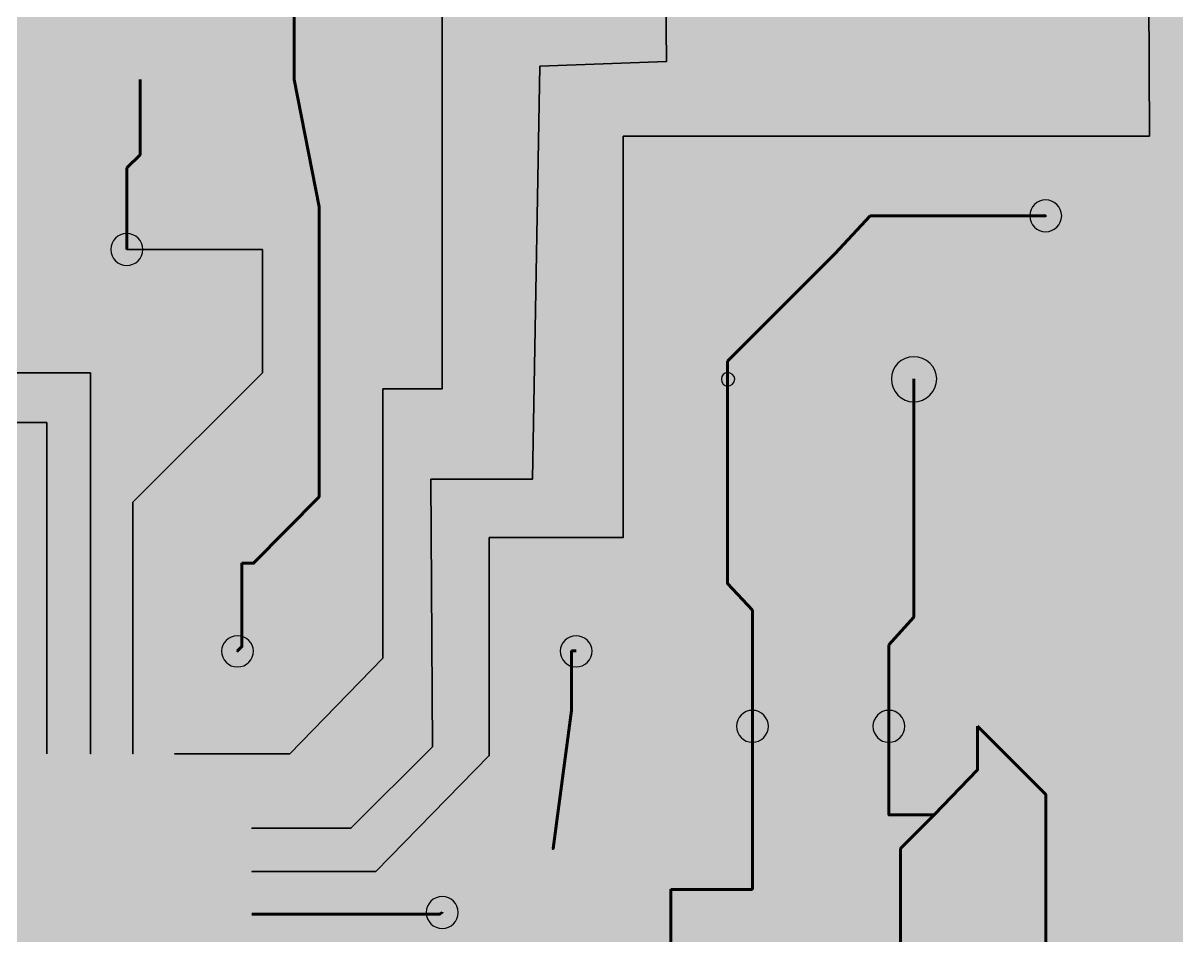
# Model space of a CAD drawing. Header units: millimetres. Extents: x -0.1 to 94.7, y 0.9 to 76.3.
# Drawn here: x 47.07 to 68.38, y 49.07 to 65.93 of the extents above; entities that cross this region are included whole.
import ezdxf

# ---------------------------------------------------------------- set-up
doc = ezdxf.new("R2010")
doc.units = ezdxf.units.MM
doc.header["$MEASUREMENT"] = 0
doc.layers.get('0').update_dxf_attribs({"linetype": 'CONTINUOUS'})

msp = doc.modelspace()

# ---------------------------------------------------------------- hatches: boundary and pattern name
for color, points in [(7, [(-0.131, 76.331), (-0.131, 0.867), (94.726, 0.867), (94.726, 76.331)]), (18, [(48.689, 65.759), (48.689, 64.007), (49.769, 64.007), (49.769, 65.759)]), (18, [(51.536, 65.759), (51.536, 64.007), (52.633, 64.007), (52.633, 65.759)]), (18, [(45.497, 62.747), (45.497, 60.734), (47.51, 60.734), (47.51, 62.747)]), (18, [(47.969, 62.747), (47.969, 60.734), (49.982, 60.734), (49.982, 62.747)]), (18, [(59.458, 59.981), (59.458, 58.721), (60.718, 58.721), (60.718, 59.981)]), (18, [(47.265, 53.157), (47.265, 51.733), (47.772, 51.733), (47.772, 53.157)]), (18, [(48.051, 53.157), (48.051, 51.733), (48.558, 51.733), (48.558, 53.157)]), (18, [(48.852, 53.157), (48.852, 51.733), (49.36, 51.733), (49.36, 53.157)]), (18, [(49.605, 53.157), (49.605, 51.733), (50.113, 51.733), (50.113, 53.157)]), (18, [(50.571, 51.307), (50.571, 50.8), (51.995, 50.8), (51.995, 51.307)]), (18, [(55.972, 51.226), (55.972, 50.145), (57.739, 50.145), (57.739, 51.226)]), (18, [(50.571, 50.522), (50.571, 50.014), (51.995, 50.014), (51.995, 50.522)]), (18, [(59.785, 50.424), (59.785, 49.425), (61.291, 49.425), (61.291, 50.424)]), (18, [(50.571, 49.72), (50.571, 49.212), (51.995, 49.212), (51.995, 49.72)]), (18, [(62.011, 49.474), (62.011, 47.461), (64.531, 47.461), (64.531, 49.474)])]:
    msp.add_hatch(color=color).paths.add_polyline_path(points)
h = msp.add_hatch(color=18)
edge = h.paths.add_edge_path()
edge.add_spline(control_points=[(56.774, 65.137), (56.774, 65.038), (56.692, 64.973), (56.61, 64.973), (56.61, 64.973), (56.512, 64.973), (56.43, 65.038), (56.43, 65.137), (56.43, 65.137), (56.43, 65.235), (56.512, 65.3), (56.61, 65.3), (56.61, 65.3), (56.692, 65.3), (56.774, 65.235), (56.774, 65.137)], knot_values=[0, 0, 0, 0, 0.0625, 0.0625, 0.0625, 0.0625, 0.125, 0.125, 0.125, 0.125, 0.1875, 0.1875, 0.1875, 0.1875, 1, 1, 1, 1], degree=3, periodic=0)
h = msp.add_hatch(color=18)
edge = h.paths.add_edge_path()
edge.add_spline(control_points=[(59.114, 65.218), (59.114, 65.12), (59.048, 65.055), (58.95, 65.055), (58.95, 65.055), (58.852, 65.055), (58.787, 65.12), (58.787, 65.218), (58.787, 65.218), (58.787, 65.317), (58.852, 65.382), (58.95, 65.382), (58.95, 65.382), (59.048, 65.382), (59.114, 65.317), (59.114, 65.218)], knot_values=[0, 0, 0, 0, 0.0625, 0.0625, 0.0625, 0.0625, 0.125, 0.125, 0.125, 0.125, 0.1875, 0.1875, 0.1875, 0.1875, 1, 1, 1, 1], degree=3, periodic=0)
h = msp.add_hatch(color=18)
edge = h.paths.add_edge_path()
edge.add_spline(control_points=[(58.328, 63.844), (58.328, 63.745), (58.247, 63.664), (58.148, 63.664), (58.148, 63.664), (58.066, 63.664), (57.985, 63.745), (57.985, 63.844), (57.985, 63.844), (57.985, 63.926), (58.066, 64.007), (58.148, 64.007), (58.148, 64.007), (58.247, 64.007), (58.328, 63.926), (58.328, 63.844)], knot_values=[0, 0, 0, 0, 0.0625, 0.0625, 0.0625, 0.0625, 0.125, 0.125, 0.125, 0.125, 0.1875, 0.1875, 0.1875, 0.1875, 1, 1, 1, 1], degree=3, periodic=0)
h = msp.add_hatch(color=18)
edge = h.paths.add_edge_path()
edge.add_spline(control_points=[(68.05, 63.844), (68.05, 63.745), (67.968, 63.664), (67.87, 63.664), (67.87, 63.664), (67.788, 63.664), (67.706, 63.745), (67.706, 63.844), (67.706, 63.844), (67.706, 63.926), (67.788, 64.007), (67.87, 64.007), (67.87, 64.007), (67.968, 64.007), (68.05, 63.926), (68.05, 63.844)], knot_values=[0, 0, 0, 0, 0.0625, 0.0625, 0.0625, 0.0625, 0.125, 0.125, 0.125, 0.125, 0.1875, 0.1875, 0.1875, 0.1875, 1, 1, 1, 1], degree=3, periodic=0)
h = msp.add_hatch(color=18)
edge = h.paths.add_edge_path()
edge.add_spline(control_points=[(49.523, 63.5), (49.523, 63.336), (49.393, 63.205), (49.229, 63.205), (49.229, 63.205), (49.065, 63.205), (48.934, 63.336), (48.934, 63.5), (48.934, 63.5), (48.934, 63.664), (49.065, 63.795), (49.229, 63.795), (49.229, 63.795), (49.393, 63.795), (49.523, 63.664), (49.523, 63.5)], knot_values=[0, 0, 0, 0, 0.0625, 0.0625, 0.0625, 0.0625, 0.125, 0.125, 0.125, 0.125, 0.1875, 0.1875, 0.1875, 0.1875, 1, 1, 1, 1], degree=3, periodic=0)
h = msp.add_hatch(color=18)
edge = h.paths.add_edge_path()
edge.add_spline(control_points=[(49.278, 63.255), (49.278, 63.091), (49.147, 62.96), (48.983, 62.96), (48.983, 62.96), (48.82, 62.96), (48.689, 63.091), (48.689, 63.255), (48.689, 63.255), (48.689, 63.418), (48.82, 63.549), (48.983, 63.549), (48.983, 63.549), (49.147, 63.549), (49.278, 63.418), (49.278, 63.255)], knot_values=[0, 0, 0, 0, 0.0625, 0.0625, 0.0625, 0.0625, 0.125, 0.125, 0.125, 0.125, 0.1875, 0.1875, 0.1875, 0.1875, 1, 1, 1, 1], degree=3, periodic=0)
h = msp.add_hatch(color=18)
edge = h.paths.add_edge_path()
edge.add_spline(control_points=[(66.577, 62.371), (66.577, 62.027), (66.299, 61.749), (65.955, 61.749), (65.955, 61.749), (65.595, 61.749), (65.317, 62.027), (65.317, 62.371), (65.317, 62.371), (65.317, 62.714), (65.595, 62.993), (65.955, 62.993), (65.955, 62.993), (66.299, 62.993), (66.577, 62.714), (66.577, 62.371)], knot_values=[0, 0, 0, 0, 0.0625, 0.0625, 0.0625, 0.0625, 0.125, 0.125, 0.125, 0.125, 0.1875, 0.1875, 0.1875, 0.1875, 1, 1, 1, 1], degree=3, periodic=0)
h = msp.add_hatch(color=18)
edge = h.paths.add_edge_path()
edge.add_spline(control_points=[(52.829, 62.534), (52.829, 62.371), (52.698, 62.24), (52.535, 62.24), (52.535, 62.24), (52.371, 62.24), (52.24, 62.371), (52.24, 62.534), (52.24, 62.534), (52.24, 62.698), (52.371, 62.829), (52.535, 62.829), (52.535, 62.829), (52.698, 62.829), (52.829, 62.698), (52.829, 62.534)], knot_values=[0, 0, 0, 0, 0.0625, 0.0625, 0.0625, 0.0625, 0.125, 0.125, 0.125, 0.125, 0.1875, 0.1875, 0.1875, 0.1875, 1, 1, 1, 1], degree=3, periodic=0)
h = msp.add_hatch(color=18)
edge = h.paths.add_edge_path()
edge.add_spline(control_points=[(63.009, 62.371), (63.009, 62.207), (62.878, 62.076), (62.714, 62.076), (62.714, 62.076), (62.567, 62.076), (62.436, 62.207), (62.436, 62.371), (62.436, 62.371), (62.436, 62.534), (62.567, 62.665), (62.714, 62.665), (62.714, 62.665), (62.878, 62.665), (63.009, 62.534), (63.009, 62.371)], knot_values=[0, 0, 0, 0, 0.0625, 0.0625, 0.0625, 0.0625, 0.125, 0.125, 0.125, 0.125, 0.1875, 0.1875, 0.1875, 0.1875, 1, 1, 1, 1], degree=3, periodic=0)
h = msp.add_hatch(color=18)
edge = h.paths.add_edge_path()
edge.add_spline(control_points=[(51.667, 61.749), (51.667, 61.651), (51.586, 61.569), (51.487, 61.569), (51.487, 61.569), (51.406, 61.569), (51.324, 61.651), (51.324, 61.749), (51.324, 61.749), (51.324, 61.831), (51.406, 61.913), (51.487, 61.913), (51.487, 61.913), (51.586, 61.913), (51.667, 61.831), (51.667, 61.749)], knot_values=[0, 0, 0, 0, 0.0625, 0.0625, 0.0625, 0.0625, 0.125, 0.125, 0.125, 0.125, 0.1875, 0.1875, 0.1875, 0.1875, 1, 1, 1, 1], degree=3, periodic=0)
h = msp.add_hatch(color=18)
edge = h.paths.add_edge_path()
edge.add_spline(control_points=[(62.338, 61.667), (62.338, 61.503), (62.207, 61.372), (62.06, 61.372), (62.06, 61.372), (61.896, 61.372), (61.765, 61.503), (61.765, 61.667), (61.765, 61.667), (61.765, 61.814), (61.896, 61.945), (62.06, 61.945), (62.06, 61.945), (62.207, 61.945), (62.338, 61.814), (62.338, 61.667)], knot_values=[0, 0, 0, 0, 0.0625, 0.0625, 0.0625, 0.0625, 0.125, 0.125, 0.125, 0.125, 0.1875, 0.1875, 0.1875, 0.1875, 1, 1, 1, 1], degree=3, periodic=0)
h = msp.add_hatch(color=18)
edge = h.paths.add_edge_path()
edge.add_spline(control_points=[(60.374, 59.687), (60.374, 59.523), (60.243, 59.392), (60.08, 59.392), (60.08, 59.392), (59.916, 59.392), (59.785, 59.523), (59.785, 59.687), (59.785, 59.687), (59.785, 59.85), (59.916, 59.981), (60.08, 59.981), (60.08, 59.981), (60.243, 59.981), (60.374, 59.85), (60.374, 59.687)], knot_values=[0, 0, 0, 0, 0.0625, 0.0625, 0.0625, 0.0625, 0.125, 0.125, 0.125, 0.125, 0.1875, 0.1875, 0.1875, 0.1875, 1, 1, 1, 1], degree=3, periodic=0)
h = msp.add_hatch(color=18)
edge = h.paths.add_edge_path()
edge.add_spline(control_points=[(64.155, 59.359), (64.155, 59.016), (63.86, 58.721), (63.516, 58.721), (63.516, 58.721), (63.173, 58.721), (62.894, 59.016), (62.894, 59.359), (62.894, 59.359), (62.894, 59.703), (63.173, 59.981), (63.516, 59.981), (63.516, 59.981), (63.86, 59.981), (64.155, 59.703), (64.155, 59.359)], knot_values=[0, 0, 0, 0, 0.0625, 0.0625, 0.0625, 0.0625, 0.125, 0.125, 0.125, 0.125, 0.1875, 0.1875, 0.1875, 0.1875, 1, 1, 1, 1], degree=3, periodic=0)
h = msp.add_hatch(color=18)
edge = h.paths.add_edge_path()
edge.add_spline(control_points=[(48.476, 59.474), (48.476, 59.392), (48.394, 59.31), (48.312, 59.31), (48.312, 59.31), (48.214, 59.31), (48.149, 59.392), (48.149, 59.474), (48.149, 59.474), (48.149, 59.572), (48.214, 59.654), (48.312, 59.654), (48.312, 59.654), (48.394, 59.654), (48.476, 59.572), (48.476, 59.474)], knot_values=[0, 0, 0, 0, 0.0625, 0.0625, 0.0625, 0.0625, 0.125, 0.125, 0.125, 0.125, 0.1875, 0.1875, 0.1875, 0.1875, 1, 1, 1, 1], degree=3, periodic=0)
h = msp.add_hatch(color=18)
edge = h.paths.add_edge_path()
edge.add_spline(control_points=[(51.667, 59.474), (51.667, 59.392), (51.586, 59.31), (51.487, 59.31), (51.487, 59.31), (51.406, 59.31), (51.324, 59.392), (51.324, 59.474), (51.324, 59.474), (51.324, 59.572), (51.406, 59.654), (51.487, 59.654), (51.487, 59.654), (51.586, 59.654), (51.667, 59.572), (51.667, 59.474)], knot_values=[0, 0, 0, 0, 0.0625, 0.0625, 0.0625, 0.0625, 0.125, 0.125, 0.125, 0.125, 0.1875, 0.1875, 0.1875, 0.1875, 1, 1, 1, 1], degree=3, periodic=0)
h = msp.add_hatch(color=18)
edge = h.paths.add_edge_path()
edge.add_spline(control_points=[(53.877, 59.179), (53.877, 59.098), (53.811, 59.016), (53.713, 59.016), (53.713, 59.016), (53.615, 59.016), (53.549, 59.098), (53.549, 59.179), (53.549, 59.179), (53.549, 59.278), (53.615, 59.359), (53.713, 59.359), (53.713, 59.359), (53.811, 59.359), (53.877, 59.278), (53.877, 59.179)], knot_values=[0, 0, 0, 0, 0.0625, 0.0625, 0.0625, 0.0625, 0.125, 0.125, 0.125, 0.125, 0.1875, 0.1875, 0.1875, 0.1875, 1, 1, 1, 1], degree=3, periodic=0)
h = msp.add_hatch(color=18)
edge = h.paths.add_edge_path()
edge.add_spline(control_points=[(54.973, 59.179), (54.973, 59.098), (54.891, 59.016), (54.81, 59.016), (54.81, 59.016), (54.711, 59.016), (54.63, 59.098), (54.63, 59.179), (54.63, 59.179), (54.63, 59.278), (54.711, 59.359), (54.81, 59.359), (54.81, 59.359), (54.891, 59.359), (54.973, 59.278), (54.973, 59.179)], knot_values=[0, 0, 0, 0, 0.0625, 0.0625, 0.0625, 0.0625, 0.125, 0.125, 0.125, 0.125, 0.1875, 0.1875, 0.1875, 0.1875, 1, 1, 1, 1], degree=3, periodic=0)
h = msp.add_hatch(color=18)
edge = h.paths.add_edge_path()
edge.add_spline(control_points=[(47.674, 58.557), (47.674, 58.459), (47.609, 58.394), (47.51, 58.394), (47.51, 58.394), (47.429, 58.394), (47.347, 58.459), (47.347, 58.557), (47.347, 58.557), (47.347, 58.656), (47.429, 58.721), (47.51, 58.721), (47.51, 58.721), (47.609, 58.721), (47.674, 58.656), (47.674, 58.557)], knot_values=[0, 0, 0, 0, 0.0625, 0.0625, 0.0625, 0.0625, 0.125, 0.125, 0.125, 0.125, 0.1875, 0.1875, 0.1875, 0.1875, 1, 1, 1, 1], degree=3, periodic=0)
h = msp.add_hatch(color=18)
edge = h.paths.add_edge_path()
edge.add_spline(control_points=[(54.761, 57.51), (54.761, 57.412), (54.679, 57.346), (54.597, 57.346), (54.597, 57.346), (54.499, 57.346), (54.433, 57.412), (54.433, 57.51), (54.433, 57.51), (54.433, 57.608), (54.499, 57.674), (54.597, 57.674), (54.597, 57.674), (54.679, 57.674), (54.761, 57.608), (54.761, 57.51)], knot_values=[0, 0, 0, 0, 0.0625, 0.0625, 0.0625, 0.0625, 0.125, 0.125, 0.125, 0.125, 0.1875, 0.1875, 0.1875, 0.1875, 1, 1, 1, 1], degree=3, periodic=0)
h = msp.add_hatch(color=18)
edge = h.paths.add_edge_path()
edge.add_spline(control_points=[(56.643, 57.51), (56.643, 57.412), (56.577, 57.346), (56.479, 57.346), (56.479, 57.346), (56.381, 57.346), (56.315, 57.412), (56.315, 57.51), (56.315, 57.51), (56.315, 57.608), (56.381, 57.674), (56.479, 57.674), (56.479, 57.674), (56.577, 57.674), (56.643, 57.608), (56.643, 57.51)], knot_values=[0, 0, 0, 0, 0.0625, 0.0625, 0.0625, 0.0625, 0.125, 0.125, 0.125, 0.125, 0.1875, 0.1875, 0.1875, 0.1875, 1, 1, 1, 1], degree=3, periodic=0)
h = msp.add_hatch(color=18)
edge = h.paths.add_edge_path()
edge.add_spline(control_points=[(52.829, 57.183), (52.829, 57.019), (52.698, 56.888), (52.535, 56.888), (52.535, 56.888), (52.371, 56.888), (52.24, 57.019), (52.24, 57.183), (52.24, 57.183), (52.24, 57.346), (52.371, 57.477), (52.535, 57.477), (52.535, 57.477), (52.698, 57.477), (52.829, 57.346), (52.829, 57.183)], knot_values=[0, 0, 0, 0, 0.0625, 0.0625, 0.0625, 0.0625, 0.125, 0.125, 0.125, 0.125, 0.1875, 0.1875, 0.1875, 0.1875, 1, 1, 1, 1], degree=3, periodic=0)
h = msp.add_hatch(color=18)
edge = h.paths.add_edge_path()
edge.add_spline(control_points=[(49.278, 57.085), (49.278, 57.003), (49.196, 56.921), (49.098, 56.921), (49.098, 56.921), (49.016, 56.921), (48.934, 57.003), (48.934, 57.085), (48.934, 57.085), (48.934, 57.183), (49.016, 57.265), (49.098, 57.265), (49.098, 57.265), (49.196, 57.265), (49.278, 57.183), (49.278, 57.085)], knot_values=[0, 0, 0, 0, 0.0625, 0.0625, 0.0625, 0.0625, 0.125, 0.125, 0.125, 0.125, 0.1875, 0.1875, 0.1875, 0.1875, 1, 1, 1, 1], degree=3, periodic=0)
h = msp.add_hatch(color=18)
edge = h.paths.add_edge_path()
edge.add_spline(control_points=[(55.857, 56.43), (55.857, 56.332), (55.775, 56.25), (55.677, 56.25), (55.677, 56.25), (55.595, 56.25), (55.513, 56.332), (55.513, 56.43), (55.513, 56.43), (55.513, 56.512), (55.595, 56.594), (55.677, 56.594), (55.677, 56.594), (55.775, 56.594), (55.857, 56.512), (55.857, 56.43)], knot_values=[0, 0, 0, 0, 0.0625, 0.0625, 0.0625, 0.0625, 0.125, 0.125, 0.125, 0.125, 0.1875, 0.1875, 0.1875, 0.1875, 1, 1, 1, 1], degree=3, periodic=0)
h = msp.add_hatch(color=18)
edge = h.paths.add_edge_path()
edge.add_spline(control_points=[(58.328, 56.43), (58.328, 56.332), (58.247, 56.25), (58.148, 56.25), (58.148, 56.25), (58.066, 56.25), (57.985, 56.332), (57.985, 56.43), (57.985, 56.43), (57.985, 56.512), (58.066, 56.594), (58.148, 56.594), (58.148, 56.594), (58.247, 56.594), (58.328, 56.512), (58.328, 56.43)], knot_values=[0, 0, 0, 0, 0.0625, 0.0625, 0.0625, 0.0625, 0.125, 0.125, 0.125, 0.125, 0.1875, 0.1875, 0.1875, 0.1875, 1, 1, 1, 1], degree=3, periodic=0)
h = msp.add_hatch(color=18)
edge = h.paths.add_edge_path()
edge.add_spline(control_points=[(51.406, 55.955), (51.406, 55.792), (51.275, 55.661), (51.111, 55.661), (51.111, 55.661), (50.947, 55.661), (50.816, 55.792), (50.816, 55.955), (50.816, 55.955), (50.816, 56.119), (50.947, 56.25), (51.111, 56.25), (51.111, 56.25), (51.275, 56.25), (51.406, 56.119), (51.406, 55.955)], knot_values=[0, 0, 0, 0, 0.0625, 0.0625, 0.0625, 0.0625, 0.125, 0.125, 0.125, 0.125, 0.1875, 0.1875, 0.1875, 0.1875, 1, 1, 1, 1], degree=3, periodic=0)
h = msp.add_hatch(color=18)
edge = h.paths.add_edge_path()
edge.add_spline(control_points=[(51.618, 55.955), (51.618, 55.792), (51.487, 55.661), (51.324, 55.661), (51.324, 55.661), (51.16, 55.661), (51.029, 55.792), (51.029, 55.955), (51.029, 55.955), (51.029, 56.119), (51.16, 56.25), (51.324, 56.25), (51.324, 56.25), (51.487, 56.25), (51.618, 56.119), (51.618, 55.955)], knot_values=[0, 0, 0, 0, 0.0625, 0.0625, 0.0625, 0.0625, 0.125, 0.125, 0.125, 0.125, 0.1875, 0.1875, 0.1875, 0.1875, 1, 1, 1, 1], degree=3, periodic=0)
h = msp.add_hatch(color=18)
edge = h.paths.add_edge_path()
edge.add_spline(control_points=[(60.374, 55.579), (60.374, 55.415), (60.243, 55.284), (60.08, 55.284), (60.08, 55.284), (59.916, 55.284), (59.785, 55.415), (59.785, 55.579), (59.785, 55.579), (59.785, 55.743), (59.916, 55.873), (60.08, 55.873), (60.08, 55.873), (60.243, 55.873), (60.374, 55.743), (60.374, 55.579)], knot_values=[0, 0, 0, 0, 0.0625, 0.0625, 0.0625, 0.0625, 0.125, 0.125, 0.125, 0.125, 0.1875, 0.1875, 0.1875, 0.1875, 1, 1, 1, 1], degree=3, periodic=0)
h = msp.add_hatch(color=18)
edge = h.paths.add_edge_path()
edge.add_spline(control_points=[(60.832, 55.088), (60.832, 54.924), (60.701, 54.793), (60.538, 54.793), (60.538, 54.793), (60.374, 54.793), (60.243, 54.924), (60.243, 55.088), (60.243, 55.088), (60.243, 55.252), (60.374, 55.382), (60.538, 55.382), (60.538, 55.382), (60.701, 55.382), (60.832, 55.252), (60.832, 55.088)], knot_values=[0, 0, 0, 0, 0.0625, 0.0625, 0.0625, 0.0625, 0.125, 0.125, 0.125, 0.125, 0.1875, 0.1875, 0.1875, 0.1875, 1, 1, 1, 1], degree=3, periodic=0)
h = msp.add_hatch(color=18)
edge = h.paths.add_edge_path()
edge.add_spline(control_points=[(63.811, 54.957), (63.811, 54.793), (63.68, 54.662), (63.516, 54.662), (63.516, 54.662), (63.353, 54.662), (63.222, 54.793), (63.222, 54.957), (63.222, 54.957), (63.222, 55.121), (63.353, 55.252), (63.516, 55.252), (63.516, 55.252), (63.68, 55.252), (63.811, 55.121), (63.811, 54.957)], knot_values=[0, 0, 0, 0, 0.0625, 0.0625, 0.0625, 0.0625, 0.125, 0.125, 0.125, 0.125, 0.1875, 0.1875, 0.1875, 0.1875, 1, 1, 1, 1], degree=3, periodic=0)
h = msp.add_hatch(color=18)
edge = h.paths.add_edge_path()
edge.add_spline(control_points=[(51.667, 54.335), (51.667, 53.975), (51.373, 53.697), (51.029, 53.697), (51.029, 53.697), (50.685, 53.697), (50.407, 53.975), (50.407, 54.335), (50.407, 54.335), (50.407, 54.679), (50.685, 54.957), (51.029, 54.957), (51.029, 54.957), (51.373, 54.957), (51.667, 54.679), (51.667, 54.335)], knot_values=[0, 0, 0, 0, 0.0625, 0.0625, 0.0625, 0.0625, 0.125, 0.125, 0.125, 0.125, 0.1875, 0.1875, 0.1875, 0.1875, 1, 1, 1, 1], degree=3, periodic=0)
h = msp.add_hatch(color=18)
edge = h.paths.add_edge_path()
edge.add_spline(control_points=[(57.903, 54.335), (57.903, 53.975), (57.625, 53.697), (57.281, 53.697), (57.281, 53.697), (56.921, 53.697), (56.643, 53.975), (56.643, 54.335), (56.643, 54.335), (56.643, 54.679), (56.921, 54.957), (57.281, 54.957), (57.281, 54.957), (57.625, 54.957), (57.903, 54.679), (57.903, 54.335)], knot_values=[0, 0, 0, 0, 0.0625, 0.0625, 0.0625, 0.0625, 0.125, 0.125, 0.125, 0.125, 0.1875, 0.1875, 0.1875, 0.1875, 1, 1, 1, 1], degree=3, periodic=0)
h = msp.add_hatch(color=18)
edge = h.paths.add_edge_path()
edge.add_spline(control_points=[(51.406, 54.417), (51.406, 54.253), (51.275, 54.122), (51.111, 54.122), (51.111, 54.122), (50.947, 54.122), (50.816, 54.253), (50.816, 54.417), (50.816, 54.417), (50.816, 54.581), (50.947, 54.711), (51.111, 54.711), (51.111, 54.711), (51.275, 54.711), (51.406, 54.581), (51.406, 54.417)], knot_values=[0, 0, 0, 0, 0.0625, 0.0625, 0.0625, 0.0625, 0.125, 0.125, 0.125, 0.125, 0.1875, 0.1875, 0.1875, 0.1875, 1, 1, 1, 1], degree=3, periodic=0)
h = msp.add_hatch(color=18)
edge = h.paths.add_edge_path()
edge.add_spline(control_points=[(57.477, 54.335), (57.477, 54.171), (57.346, 54.04), (57.199, 54.04), (57.199, 54.04), (57.035, 54.04), (56.905, 54.171), (56.905, 54.335), (56.905, 54.335), (56.905, 54.482), (57.035, 54.613), (57.199, 54.613), (57.199, 54.613), (57.346, 54.613), (57.477, 54.482), (57.477, 54.335)], knot_values=[0, 0, 0, 0, 0.0625, 0.0625, 0.0625, 0.0625, 0.125, 0.125, 0.125, 0.125, 0.1875, 0.1875, 0.1875, 0.1875, 1, 1, 1, 1], degree=3, periodic=0)
h = msp.add_hatch(color=18)
edge = h.paths.add_edge_path()
edge.add_spline(control_points=[(63.353, 54.45), (63.353, 54.286), (63.222, 54.155), (63.058, 54.155), (63.058, 54.155), (62.894, 54.155), (62.764, 54.286), (62.764, 54.45), (62.764, 54.45), (62.764, 54.613), (62.894, 54.744), (63.058, 54.744), (63.058, 54.744), (63.222, 54.744), (63.353, 54.613), (63.353, 54.45)], knot_values=[0, 0, 0, 0, 0.0625, 0.0625, 0.0625, 0.0625, 0.125, 0.125, 0.125, 0.125, 0.1875, 0.1875, 0.1875, 0.1875, 1, 1, 1, 1], degree=3, periodic=0)
h = msp.add_hatch(color=18)
edge = h.paths.add_edge_path()
edge.add_spline(control_points=[(53.877, 54.204), (53.877, 54.106), (53.811, 54.04), (53.713, 54.04), (53.713, 54.04), (53.615, 54.04), (53.549, 54.106), (53.549, 54.204), (53.549, 54.204), (53.549, 54.302), (53.615, 54.368), (53.713, 54.368), (53.713, 54.368), (53.811, 54.368), (53.877, 54.302), (53.877, 54.204)], knot_values=[0, 0, 0, 0, 0.0625, 0.0625, 0.0625, 0.0625, 0.125, 0.125, 0.125, 0.125, 0.1875, 0.1875, 0.1875, 0.1875, 1, 1, 1, 1], degree=3, periodic=0)
h = msp.add_hatch(color=18)
edge = h.paths.add_edge_path()
edge.add_spline(control_points=[(61.422, 52.944), (61.422, 52.453), (61.029, 52.06), (60.538, 52.06), (60.538, 52.06), (60.063, 52.06), (59.67, 52.453), (59.67, 52.944), (59.67, 52.944), (59.67, 53.435), (60.063, 53.828), (60.538, 53.828), (60.538, 53.828), (61.029, 53.828), (61.422, 53.435), (61.422, 52.944)], knot_values=[0, 0, 0, 0, 0.0625, 0.0625, 0.0625, 0.0625, 0.125, 0.125, 0.125, 0.125, 0.1875, 0.1875, 0.1875, 0.1875, 1, 1, 1, 1], degree=3, periodic=0)
h = msp.add_hatch(color=18)
edge = h.paths.add_edge_path()
edge.add_spline(control_points=[(63.942, 52.944), (63.942, 52.453), (63.549, 52.06), (63.058, 52.06), (63.058, 52.06), (62.567, 52.06), (62.174, 52.453), (62.174, 52.944), (62.174, 52.944), (62.174, 53.435), (62.567, 53.828), (63.058, 53.828), (63.058, 53.828), (63.549, 53.828), (63.942, 53.435), (63.942, 52.944)], knot_values=[0, 0, 0, 0, 0.0625, 0.0625, 0.0625, 0.0625, 0.125, 0.125, 0.125, 0.125, 0.1875, 0.1875, 0.1875, 0.1875, 1, 1, 1, 1], degree=3, periodic=0)
h = msp.add_hatch(color=18)
edge = h.paths.add_edge_path()
edge.add_spline(control_points=[(57.477, 53.239), (57.477, 53.075), (57.346, 52.944), (57.199, 52.944), (57.199, 52.944), (57.035, 52.944), (56.905, 53.075), (56.905, 53.239), (56.905, 53.239), (56.905, 53.402), (57.035, 53.533), (57.199, 53.533), (57.199, 53.533), (57.346, 53.533), (57.477, 53.402), (57.477, 53.239)], knot_values=[0, 0, 0, 0, 0.0625, 0.0625, 0.0625, 0.0625, 0.125, 0.125, 0.125, 0.125, 0.1875, 0.1875, 0.1875, 0.1875, 1, 1, 1, 1], degree=3, periodic=0)
h = msp.add_hatch(color=18)
edge = h.paths.add_edge_path()
edge.add_spline(control_points=[(64.989, 52.944), (64.989, 52.78), (64.858, 52.649), (64.695, 52.649), (64.695, 52.649), (64.531, 52.649), (64.4, 52.78), (64.4, 52.944), (64.4, 52.944), (64.4, 53.108), (64.531, 53.239), (64.695, 53.239), (64.695, 53.239), (64.858, 53.239), (64.989, 53.108), (64.989, 52.944)], knot_values=[0, 0, 0, 0, 0.0625, 0.0625, 0.0625, 0.0625, 0.125, 0.125, 0.125, 0.125, 0.1875, 0.1875, 0.1875, 0.1875, 1, 1, 1, 1], degree=3, periodic=0)
h = msp.add_hatch(color=18)
edge = h.paths.add_edge_path()
edge.add_spline(control_points=[(54.81, 52.568), (54.81, 52.469), (54.728, 52.404), (54.63, 52.404), (54.63, 52.404), (54.548, 52.404), (54.466, 52.469), (54.466, 52.568), (54.466, 52.568), (54.466, 52.666), (54.548, 52.731), (54.63, 52.731), (54.63, 52.731), (54.728, 52.731), (54.81, 52.666), (54.81, 52.568)], knot_values=[0, 0, 0, 0, 0.0625, 0.0625, 0.0625, 0.0625, 0.125, 0.125, 0.125, 0.125, 0.1875, 0.1875, 0.1875, 0.1875, 1, 1, 1, 1], degree=3, periodic=0)
h = msp.add_hatch(color=18)
edge = h.paths.add_edge_path()
edge.add_spline(control_points=[(52.158, 52.437), (52.158, 52.355), (52.093, 52.273), (51.995, 52.273), (51.995, 52.273), (51.897, 52.273), (51.831, 52.355), (51.831, 52.437), (51.831, 52.437), (51.831, 52.535), (51.897, 52.617), (51.995, 52.617), (51.995, 52.617), (52.093, 52.617), (52.158, 52.535), (52.158, 52.437)], knot_values=[0, 0, 0, 0, 0.0625, 0.0625, 0.0625, 0.0625, 0.125, 0.125, 0.125, 0.125, 0.1875, 0.1875, 0.1875, 0.1875, 1, 1, 1, 1], degree=3, periodic=0)
h = msp.add_hatch(color=18)
edge = h.paths.add_edge_path()
edge.add_spline(control_points=[(55.857, 52.404), (55.857, 52.306), (55.775, 52.24), (55.677, 52.24), (55.677, 52.24), (55.595, 52.24), (55.513, 52.306), (55.513, 52.404), (55.513, 52.404), (55.513, 52.486), (55.595, 52.568), (55.677, 52.568), (55.677, 52.568), (55.775, 52.568), (55.857, 52.486), (55.857, 52.404)], knot_values=[0, 0, 0, 0, 0.0625, 0.0625, 0.0625, 0.0625, 0.125, 0.125, 0.125, 0.125, 0.1875, 0.1875, 0.1875, 0.1875, 1, 1, 1, 1], degree=3, periodic=0)
h = msp.add_hatch(color=18)
edge = h.paths.add_edge_path()
edge.add_spline(control_points=[(64.989, 52.142), (64.989, 51.995), (64.858, 51.847), (64.695, 51.847), (64.695, 51.847), (64.531, 51.847), (64.4, 51.995), (64.4, 52.142), (64.4, 52.142), (64.4, 52.306), (64.531, 52.437), (64.695, 52.437), (64.695, 52.437), (64.858, 52.437), (64.989, 52.306), (64.989, 52.142)], knot_values=[0, 0, 0, 0, 0.0625, 0.0625, 0.0625, 0.0625, 0.125, 0.125, 0.125, 0.125, 0.1875, 0.1875, 0.1875, 0.1875, 1, 1, 1, 1], degree=3, periodic=0)
h = msp.add_hatch(color=18)
edge = h.paths.add_edge_path()
edge.add_spline(control_points=[(66.249, 51.684), (66.249, 51.52), (66.102, 51.389), (65.955, 51.389), (65.955, 51.389), (65.791, 51.389), (65.66, 51.52), (65.66, 51.684), (65.66, 51.684), (65.66, 51.847), (65.791, 51.978), (65.955, 51.978), (65.955, 51.978), (66.102, 51.978), (66.249, 51.847), (66.249, 51.684)], knot_values=[0, 0, 0, 0, 0.0625, 0.0625, 0.0625, 0.0625, 0.125, 0.125, 0.125, 0.125, 0.1875, 0.1875, 0.1875, 0.1875, 1, 1, 1, 1], degree=3, periodic=0)
h = msp.add_hatch(color=18)
edge = h.paths.add_edge_path()
edge.add_spline(control_points=[(63.353, 51.307), (63.353, 51.144), (63.222, 51.013), (63.058, 51.013), (63.058, 51.013), (62.894, 51.013), (62.764, 51.144), (62.764, 51.307), (62.764, 51.307), (62.764, 51.471), (62.894, 51.602), (63.058, 51.602), (63.058, 51.602), (63.222, 51.602), (63.353, 51.471), (63.353, 51.307)], knot_values=[0, 0, 0, 0, 0.0625, 0.0625, 0.0625, 0.0625, 0.125, 0.125, 0.125, 0.125, 0.1875, 0.1875, 0.1875, 0.1875, 1, 1, 1, 1], degree=3, periodic=0)
h = msp.add_hatch(color=18)
edge = h.paths.add_edge_path()
edge.add_spline(control_points=[(64.187, 51.307), (64.187, 51.144), (64.056, 51.013), (63.893, 51.013), (63.893, 51.013), (63.729, 51.013), (63.598, 51.144), (63.598, 51.307), (63.598, 51.307), (63.598, 51.471), (63.729, 51.602), (63.893, 51.602), (63.893, 51.602), (64.056, 51.602), (64.187, 51.471), (64.187, 51.307)], knot_values=[0, 0, 0, 0, 0.0625, 0.0625, 0.0625, 0.0625, 0.125, 0.125, 0.125, 0.125, 0.1875, 0.1875, 0.1875, 0.1875, 1, 1, 1, 1], degree=3, periodic=0)
h = msp.add_hatch(color=18)
edge = h.paths.add_edge_path()
edge.add_spline(control_points=[(53.288, 51.062), (53.288, 50.964), (53.222, 50.898), (53.124, 50.898), (53.124, 50.898), (53.042, 50.898), (52.96, 50.964), (52.96, 51.062), (52.96, 51.062), (52.96, 51.16), (53.042, 51.226), (53.124, 51.226), (53.124, 51.226), (53.222, 51.226), (53.288, 51.16), (53.288, 51.062)], knot_values=[0, 0, 0, 0, 0.0625, 0.0625, 0.0625, 0.0625, 0.125, 0.125, 0.125, 0.125, 0.1875, 0.1875, 0.1875, 0.1875, 1, 1, 1, 1], degree=3, periodic=0)
h = msp.add_hatch(color=18)
edge = h.paths.add_edge_path()
edge.add_spline(control_points=[(63.565, 50.685), (63.565, 50.522), (63.435, 50.391), (63.271, 50.391), (63.271, 50.391), (63.107, 50.391), (62.976, 50.522), (62.976, 50.685), (62.976, 50.685), (62.976, 50.849), (63.107, 50.98), (63.271, 50.98), (63.271, 50.98), (63.435, 50.98), (63.565, 50.849), (63.565, 50.685)], knot_values=[0, 0, 0, 0, 0.0625, 0.0625, 0.0625, 0.0625, 0.125, 0.125, 0.125, 0.125, 0.1875, 0.1875, 0.1875, 0.1875, 1, 1, 1, 1], degree=3, periodic=0)
h = msp.add_hatch(color=18)
edge = h.paths.add_edge_path()
edge.add_spline(control_points=[(53.762, 50.26), (53.762, 50.178), (53.68, 50.096), (53.582, 50.096), (53.582, 50.096), (53.5, 50.096), (53.419, 50.178), (53.419, 50.26), (53.419, 50.26), (53.419, 50.358), (53.5, 50.424), (53.582, 50.424), (53.582, 50.424), (53.68, 50.424), (53.762, 50.358), (53.762, 50.26)], knot_values=[0, 0, 0, 0, 0.0625, 0.0625, 0.0625, 0.0625, 0.125, 0.125, 0.125, 0.125, 0.1875, 0.1875, 0.1875, 0.1875, 1, 1, 1, 1], degree=3, periodic=0)
h = msp.add_hatch(color=18)
edge = h.paths.add_edge_path()
edge.add_spline(control_points=[(55.432, 49.507), (55.432, 49.163), (55.153, 48.885), (54.81, 48.885), (54.81, 48.885), (54.45, 48.885), (54.171, 49.163), (54.171, 49.507), (54.171, 49.507), (54.171, 49.851), (54.45, 50.145), (54.81, 50.145), (54.81, 50.145), (55.153, 50.145), (55.432, 49.851), (55.432, 49.507)], knot_values=[0, 0, 0, 0, 0.0625, 0.0625, 0.0625, 0.0625, 0.125, 0.125, 0.125, 0.125, 0.1875, 0.1875, 0.1875, 0.1875, 1, 1, 1, 1], degree=3, periodic=0)
h = msp.add_hatch(color=18)
edge = h.paths.add_edge_path()
edge.add_spline(control_points=[(59.327, 49.933), (59.327, 49.769), (59.196, 49.638), (59.032, 49.638), (59.032, 49.638), (58.868, 49.638), (58.737, 49.769), (58.737, 49.933), (58.737, 49.933), (58.737, 50.096), (58.868, 50.227), (59.032, 50.227), (59.032, 50.227), (59.196, 50.227), (59.327, 50.096), (59.327, 49.933)], knot_values=[0, 0, 0, 0, 0.0625, 0.0625, 0.0625, 0.0625, 0.125, 0.125, 0.125, 0.125, 0.1875, 0.1875, 0.1875, 0.1875, 1, 1, 1, 1], degree=3, periodic=0)
h = msp.add_hatch(color=18)
edge = h.paths.add_edge_path()
edge.add_spline(control_points=[(55.055, 49.474), (55.055, 49.311), (54.924, 49.18), (54.761, 49.18), (54.761, 49.18), (54.597, 49.18), (54.466, 49.311), (54.466, 49.474), (54.466, 49.474), (54.466, 49.622), (54.597, 49.753), (54.761, 49.753), (54.761, 49.753), (54.924, 49.753), (55.055, 49.622), (55.055, 49.474)], knot_values=[0, 0, 0, 0, 0.0625, 0.0625, 0.0625, 0.0625, 0.125, 0.125, 0.125, 0.125, 0.1875, 0.1875, 0.1875, 0.1875, 1, 1, 1, 1], degree=3, periodic=0)

# ---------------------------------------------------------------- linework, layer by layer
at = {"color": 18, "linetype": 'Continuous', "lineweight": 35}
for points in [[(67.837, 70.292), (67.87, 63.844), (67.87, 63.844)], [(54.81, 68.41), (54.81, 59.179), (54.81, 59.179)], [(58.918, 68.279), (58.95, 65.218), (58.95, 65.218)], [(58.95, 65.218), (56.61, 65.137), (56.61, 65.137)], [(56.61, 65.137), (56.479, 57.51), (56.479, 57.51)], [(67.87, 63.844), (58.148, 63.844), (58.148, 63.844)], [(58.148, 63.844), (58.148, 56.43), (58.148, 56.43)], [(48.983, 61.749), (51.487, 61.749), (51.487, 61.749)], [(51.487, 61.749), (51.487, 59.474), (51.487, 59.474)], [(45.497, 59.474), (48.312, 59.474), (48.312, 59.474)], [(48.312, 59.474), (48.312, 52.437), (48.312, 52.437)], [(51.487, 59.474), (49.098, 57.085), (49.098, 57.085)], [(54.81, 59.179), (53.713, 59.179), (53.713, 59.179)], [(53.713, 59.179), (53.713, 54.204), (53.713, 54.204)], [(47.51, 58.557), (44.957, 58.557), (44.957, 58.557)], [(47.51, 52.437), (47.51, 58.557), (47.51, 58.557)], [(56.479, 57.51), (54.597, 57.51), (54.597, 57.51)], [(54.597, 57.51), (54.63, 52.568), (54.63, 52.568)], [(49.098, 57.085), (49.098, 52.437), (49.098, 52.437)], [(58.148, 56.43), (55.677, 56.43), (55.677, 56.43)], [(55.677, 56.43), (55.677, 52.404), (55.677, 52.404)], [(53.713, 54.204), (51.995, 52.437), (51.995, 52.437)], [(51.995, 52.437), (49.867, 52.437), (49.867, 52.437)], [(54.63, 52.568), (53.124, 51.062), (53.124, 51.062)], [(55.677, 52.404), (53.582, 50.26), (53.582, 50.26)], [(53.124, 51.062), (51.291, 51.062), (51.291, 51.062)], [(53.582, 50.26), (51.291, 50.26), (51.291, 50.26)]]:
    msp.add_lwpolyline(points, dxfattribs=at)
at = {"color": 18, "linetype": 'Continuous', "lineweight": 60}
for points in [[(52.077, 66.397), (52.077, 64.891), (52.077, 64.891)], [(49.229, 63.5), (49.229, 64.891), (49.229, 64.891)], [(52.077, 64.891), (52.535, 62.534), (52.535, 62.534)], [(48.983, 63.255), (49.229, 63.5), (49.229, 63.5)], [(48.983, 61.749), (48.983, 63.255), (48.983, 63.255)], [(52.535, 62.534), (52.535, 57.183), (52.535, 57.183)], [(62.06, 61.667), (62.714, 62.371), (62.714, 62.371)], [(62.714, 62.371), (65.955, 62.371), (65.955, 62.371)], [(60.08, 59.687), (62.06, 61.667), (62.06, 61.667)], [(60.08, 59.359), (60.08, 59.687), (60.08, 59.687)], [(60.08, 55.579), (60.08, 59.359), (60.08, 59.359)], [(63.516, 54.957), (63.516, 59.359), (63.516, 59.359)], [(52.535, 57.183), (51.324, 55.955), (51.324, 55.955)], [(51.324, 55.955), (51.111, 55.955), (51.111, 55.955)], [(51.111, 55.955), (51.111, 54.417), (51.111, 54.417)], [(60.538, 55.088), (60.08, 55.579), (60.08, 55.579)], [(60.538, 52.944), (60.538, 55.088), (60.538, 55.088)], [(63.058, 54.45), (63.516, 54.957), (63.516, 54.957)], [(51.111, 54.417), (51.029, 54.335), (51.029, 54.335)], [(63.058, 52.944), (63.058, 54.45), (63.058, 54.45)], [(57.281, 54.335), (57.199, 54.335), (57.199, 54.335)], [(57.199, 54.335), (57.199, 53.239), (57.199, 53.239)], [(57.199, 53.239), (56.855, 50.685), (56.855, 50.685)], [(60.538, 49.933), (60.538, 52.944), (60.538, 52.944)], [(63.058, 52.944), (63.058, 51.307), (63.058, 51.307)], [(64.695, 52.944), (65.955, 51.684), (65.955, 51.684)], [(64.695, 52.944), (64.695, 52.142), (64.695, 52.142)], [(64.695, 52.142), (63.893, 51.307), (63.893, 51.307)], [(65.955, 51.684), (65.955, 48.46), (65.955, 48.46)], [(63.058, 51.307), (63.893, 51.307), (63.893, 51.307)], [(63.271, 50.685), (63.893, 51.307), (63.893, 51.307)], [(63.271, 48.46), (63.271, 50.685), (63.271, 50.685)], [(59.032, 47.543), (59.032, 49.933), (59.032, 49.933)], [(60.538, 49.933), (59.032, 49.933), (59.032, 49.933)], [(51.291, 49.474), (54.761, 49.474), (54.761, 49.474)], [(54.761, 49.474), (54.81, 49.507), (54.81, 49.507)]]:
    msp.add_lwpolyline(points, dxfattribs=at)
at = {"color": 18, "linetype": 'Continuous', "lineweight": -2}
for points in [[(66.249, 62.371), (66.249, 62.207), (66.102, 62.076), (65.955, 62.076), (65.955, 62.076), (65.791, 62.076), (65.66, 62.207), (65.66, 62.371), (65.66, 62.371), (65.66, 62.534), (65.791, 62.665), (65.955, 62.665), (65.955, 62.665), (66.102, 62.665), (66.249, 62.534), (66.249, 62.371)], [(49.278, 61.749), (49.278, 61.585), (49.147, 61.454), (48.983, 61.454), (48.983, 61.454), (48.82, 61.454), (48.689, 61.585), (48.689, 61.749), (48.689, 61.749), (48.689, 61.913), (48.82, 62.043), (48.983, 62.043), (48.983, 62.043), (49.147, 62.043), (49.278, 61.913), (49.278, 61.749)], [(63.942, 59.359), (63.942, 59.13), (63.745, 58.934), (63.516, 58.934), (63.516, 58.934), (63.287, 58.934), (63.107, 59.13), (63.107, 59.359), (63.107, 59.359), (63.107, 59.589), (63.287, 59.769), (63.516, 59.769), (63.516, 59.769), (63.745, 59.769), (63.942, 59.589), (63.942, 59.359)], [(60.21, 59.359), (60.21, 59.278), (60.145, 59.228), (60.08, 59.228), (60.08, 59.228), (60.014, 59.228), (59.965, 59.278), (59.965, 59.359), (59.965, 59.359), (59.965, 59.425), (60.014, 59.474), (60.08, 59.474), (60.08, 59.474), (60.145, 59.474), (60.21, 59.425), (60.21, 59.359)], [(60.21, 59.359), (60.21, 59.278), (60.145, 59.228), (60.08, 59.228), (60.08, 59.228), (60.014, 59.228), (59.965, 59.278), (59.965, 59.359), (59.965, 59.359), (59.965, 59.425), (60.014, 59.474), (60.08, 59.474), (60.08, 59.474), (60.145, 59.474), (60.21, 59.425), (60.21, 59.359)], [(51.324, 54.335), (51.324, 54.171), (51.193, 54.04), (51.029, 54.04), (51.029, 54.04), (50.865, 54.04), (50.735, 54.171), (50.735, 54.335), (50.735, 54.335), (50.735, 54.482), (50.865, 54.613), (51.029, 54.613), (51.029, 54.613), (51.193, 54.613), (51.324, 54.482), (51.324, 54.335)], [(57.576, 54.335), (57.576, 54.171), (57.445, 54.04), (57.281, 54.04), (57.281, 54.04), (57.117, 54.04), (56.986, 54.171), (56.986, 54.335), (56.986, 54.335), (56.986, 54.482), (57.117, 54.613), (57.281, 54.613), (57.281, 54.613), (57.445, 54.613), (57.576, 54.482), (57.576, 54.335)], [(60.832, 52.944), (60.832, 52.78), (60.701, 52.649), (60.538, 52.649), (60.538, 52.649), (60.374, 52.649), (60.243, 52.78), (60.243, 52.944), (60.243, 52.944), (60.243, 53.108), (60.374, 53.239), (60.538, 53.239), (60.538, 53.239), (60.701, 53.239), (60.832, 53.108), (60.832, 52.944)], [(63.353, 52.944), (63.353, 52.78), (63.222, 52.649), (63.058, 52.649), (63.058, 52.649), (62.894, 52.649), (62.764, 52.78), (62.764, 52.944), (62.764, 52.944), (62.764, 53.108), (62.894, 53.239), (63.058, 53.239), (63.058, 53.239), (63.222, 53.239), (63.353, 53.108), (63.353, 52.944)], [(55.104, 49.507), (55.104, 49.343), (54.973, 49.212), (54.81, 49.212), (54.81, 49.212), (54.646, 49.212), (54.515, 49.343), (54.515, 49.507), (54.515, 49.507), (54.515, 49.671), (54.646, 49.802), (54.81, 49.802), (54.81, 49.802), (54.973, 49.802), (55.104, 49.671), (55.104, 49.507)]]:
    msp.add_open_spline(points, degree=3, knots=[0, 0, 0, 0, 0.0625, 0.0625, 0.0625, 0.0625, 0.125, 0.125, 0.125, 0.125, 0.1875, 0.1875, 0.1875, 0.1875, 1, 1, 1, 1], dxfattribs=at)

doc.saveas('drawing.dxf')
